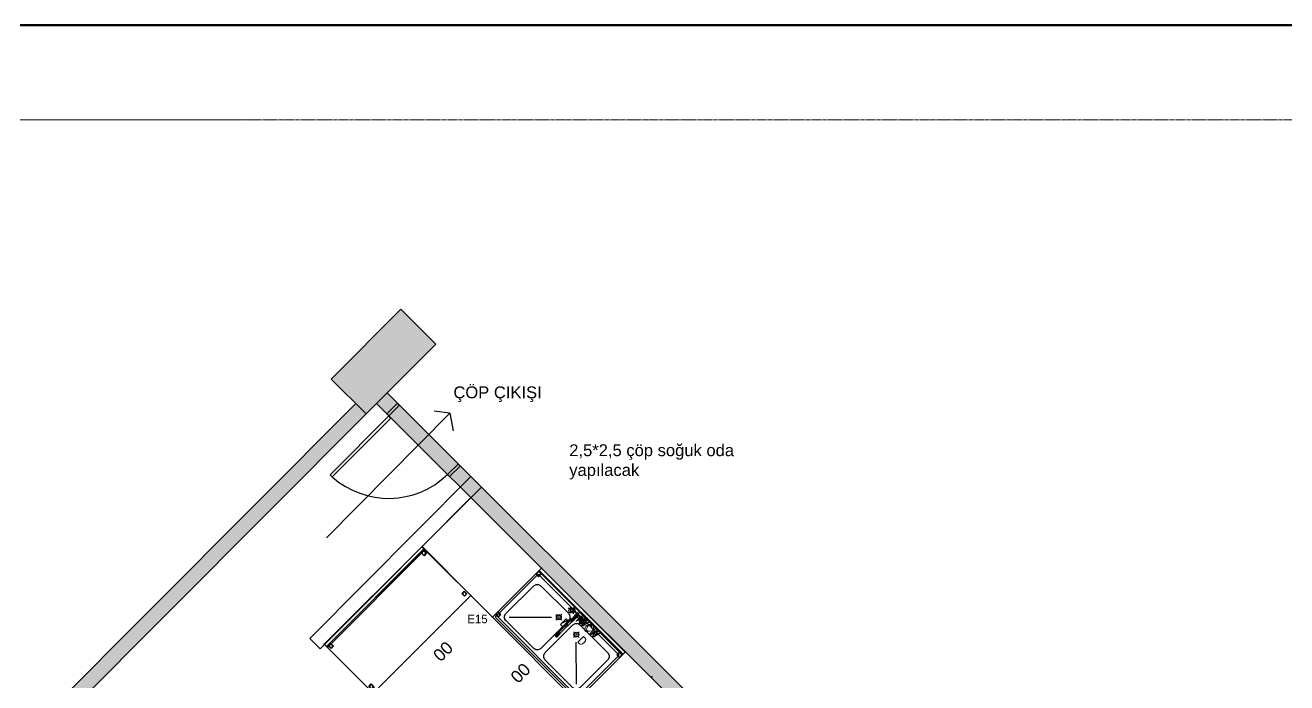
# Model space of a CAD drawing. Header units: millimetres. Extents: x 89237 to 96871, y -22823 to -19192.
# Drawn here: x 94449 to 95726, y -21569 to -20904 of the extents above; entities that cross this region are included whole.
import ezdxf
from ezdxf.enums import TextEntityAlignment as Align

# ---------------------------------------------------------------- set-up
doc = ezdxf.new("R2010")
doc.units = ezdxf.units.MM
doc.header["$LTSCALE"] = 5
doc.linetypes.add('LTYPE_5', pattern=[1.1, 0.8, -0.1, 0.1, -0.1])
for name, color, linetype in [('200-EquipBlack-3d', 250, 'Continuous'), ('200-EquipBorder-2d', 9, 'Continuous'), ('200-EquipID-2d', 7, 'Continuous'), ('200-EquipInternal-2d', 252, 'Continuous'), ('200-EquipSteel-3d', 9, 'Continuous'), ('250-Cwater-2d', 160, 'Continuous'), ('250-Drain-2D', 140, 'Continuous'), ('250-Hwater-2d', 200, 'Continuous'), ('HG-001 Duvar', 6, 'Continuous'), ('HG-003 Kapı', 3, 'Continuous')]:
    doc.layers.add(name, color=color, linetype=linetype)
doc.layers.add('200-InsPoint-3D', color=3, linetype='Continuous', plot=False)
doc.layers.add('AKS_CIZGILERI', color=7, linetype='LTYPE_5', lineweight=13, true_color=0xb20000)
doc.layers.add('TEFRIS_022', color=7, linetype='Continuous', lineweight=13, true_color=0xf50000)
doc.layers.add('KALEM0.45', color=32, linetype='Continuous', lineweight=50)
doc.styles.add('ARIAL', font='arial.ttf')
doc.styles.add('ROMANS', font='micross.ttf')
doc.styles.add('SIMPLEX', font='simplex')
doc.styles.add('TAKSİM', font='GOTHIC.TTF', dxfattribs={"height": 20})

# ---------------------------------------------------------------- blocks, each defined once
blk = doc.blocks.new('DCON')
at = {"layer": '250-Drain-2D'}
for p, q in [((-41, 0), (-20, 0)), ((0, 41), (0, 20)), ((20, 0), (41, 0)), ((0, -20), (0, -41))]:
    blk.add_line(p, q, dxfattribs=at)
for radius in [20.3, 1]:
    blk.add_circle((0, 0), radius, dxfattribs=at)
blk.add_point((0, 0), dxfattribs=at)
at = {"layer": '250-Drain-2D', "style": 'SIMPLEX', "flags": 8}
blk.add_attdef('D', (50, -41), '', height=81, dxfattribs=at)
blk = doc.blocks.new('HCON')
at = {"layer": '250-Hwater-2d'}
for p, q in [((-41, 0), (-20, 0)), ((0, 41), (0, 20)), ((20, 0), (41, 0)), ((0, -20), (0, -41))]:
    blk.add_line(p, q, dxfattribs=at)
for radius in [20.3, 1]:
    blk.add_circle((0, 0), radius, dxfattribs=at)
blk.add_point((0, 0), dxfattribs=at)
at = {"layer": '250-Hwater-2d', "style": 'SIMPLEX', "flags": 8}
blk.add_attdef('HW', (50, -41), '', height=81, dxfattribs=at)
blk = doc.blocks.new('CCON')
at = {"layer": '250-Cwater-2d'}
for p, q in [((-41, 0), (-20, 0)), ((0, 41), (0, 20)), ((20, 0), (41, 0)), ((0, -20), (0, -41))]:
    blk.add_line(p, q, dxfattribs=at)
for radius in [20.3, 1]:
    blk.add_circle((0, 0), radius, dxfattribs=at)
blk.add_point((0, 0), dxfattribs=at)
at = {"layer": '250-Cwater-2d', "style": 'SIMPLEX', "flags": 8}
blk.add_attdef('CW', (56, -41), '', height=81, dxfattribs=at)
blk = doc.blocks.new('LG1225P')
at = {"layer": '200-EquipBorder-2d'}
for points in [[(0, -700), (1200, -700), (1200, 0), (0, 0)], [(120, -629), (95, -622), (77, -604), (70, -579), (70, -179), (77, -154), (95, -136), (120, -129), (520, -129), (545, -136), (563, -154), (570, -179), (570, -579), (563, -604), (545, -622), (520, -629)], [(680, -629), (655, -622), (637, -604), (630, -579), (630, -179), (637, -154), (655, -136), (680, -129), (1080, -129), (1105, -136), (1123, -154), (1130, -179), (1130, -579), (1123, -604), (1105, -622), (1080, -629)]]:
    blk.add_lwpolyline(points, close=True, dxfattribs=at)
for centre in [(475, -225), (725, -225)]:
    blk.add_circle(centre, 25, dxfattribs=at)
at = {"layer": '200-EquipInternal-2d'}
for p, q in [((0, -30), (1200, -30)), ((120, -579), (422, -278)), ((1080, -579), (778, -278))]:
    blk.add_line(p, q, dxfattribs=at)
blk.add_lwpolyline([(20, -65), (20, -680), (1180, -680), (1180, -65)], close=True, dxfattribs=at)
at = {"layer": '200-EquipSteel-3d'}
for p, q in [((0, -80, 570), (0, -620, 570)), ((40, -40, 570), (1160, -40, 570)), ((1200, -620, 570), (1200, -80, 570)), ((0, -700, 850), (1200, -700, 850)), ((40, -660, 570), (1160, -660, 570))]:
    blk.add_line(p, q, dxfattribs=at)
at = {"layer": '200-EquipSteel-3d', "extrusion": (1, 0, 0)}
blk.add_lwpolyline([(-45, 900), (-34, 904), (-30, 915), (-30, 1000), (0, 1000), (0, 850)], dxfattribs=at)
at = {"layer": '200-EquipSteel-3d'}
for points in [[(13, -42), (2, -53), (2, -67), (13, -78), (27, -78), (37, -67), (37, -53), (27, -42)], [(1173, -42), (1162, -53), (1162, -67), (1173, -78), (1187, -78), (1197, -67), (1197, -53), (1187, -42)], [(13, -622), (2, -633), (2, -647), (13, -658), (27, -658), (37, -647), (37, -633), (27, -622)], [(1173, -622), (1162, -633), (1162, -647), (1173, -658), (1187, -658), (1197, -647), (1197, -633), (1187, -622)]]:
    blk.add_lwpolyline(points, close=True, dxfattribs=at)
for points, elevation in [([(20, -65), (20, -680), (1180, -680), (1180, -65)], 880), ([(120, -629), (95, -622), (77, -604), (70, -579), (70, -179), (77, -154), (95, -136), (120, -129), (520, -129), (545, -136), (563, -154), (570, -179), (570, -579), (563, -604), (545, -622), (520, -629)], 600), ([(680, -629), (655, -622), (637, -604), (630, -579), (630, -179), (637, -154), (655, -136), (680, -129), (1080, -129), (1105, -136), (1123, -154), (1130, -179), (1130, -579), (1123, -604), (1105, -622), (1080, -629)], 600)]:
    blk.add_lwpolyline(points, close=True, dxfattribs=dict(at, elevation=elevation))
for points in [[(0, -45, 900), (0, -700, 900), (0, -700, 850), (0, 0, 850)], [(1200, -45, 900), (1200, -700, 900), (1200, -700, 850), (1200, 0, 850)]]:
    blk.add_polyline3d(points, dxfattribs=at)
at = {"layer": '200-EquipSteel-3d', "invisible_edges": 15}
for points in [[(0, 0, 900), (0, 0, 1000), (0, -30, 1000), (0, -30, 900)], [(0, 0, 850), (0, -700, 850), (0, -700, 900), (0, 0, 900)], [(1200, 0, 900), (1200, 0, 1000), (1200, -30, 1000), (1200, -30, 900)], [(1200, 0, 850), (1200, -700, 850), (1200, -700, 900), (1200, 0, 900)], [(0, -30, 900), (0, -30, 915), (0, -34, 904), (0, -45, 900)], [(20, -65, 900), (0, -45, 900), (1200, -45, 900), (1180, -65, 900)], [(0, -700, 900), (20, -680, 900), (20, -65, 900), (0, -45, 900)], [(20, -680, 880), (70, -629, 880), (70, -129, 880), (20, -65, 880)], [(70, -129, 880), (20, -65, 880), (1180, -65, 880), (1130, -129, 880)], [(1180, -65, 880), (1130, -129, 880), (1130, -629, 880), (1180, -680, 880)], [(1200, -45, 900), (1180, -65, 900), (1180, -680, 900), (1200, -700, 900)], [(1200, -30, 900), (1200, -30, 915), (1200, -34, 904), (1200, -45, 900)], [(70, -129, 880), (77, -154, 880), (70, -179, 880)], [(70, -129, 880), (120, -129, 880), (95, -136, 880), (77, -154, 880)], [(70, -129, 600), (70, -629, 600), (570, -629, 600), (570, -129, 600)], [(570, -129, 880), (520, -129, 880), (545, -136, 880), (563, -154, 880)], [(570, -129, 880), (563, -154, 880), (570, -179, 880)], [(570, -629, 880), (570, -129, 880), (630, -129, 880), (630, -629, 880)], [(630, -129, 600), (630, -629, 600), (1130, -629, 600), (1130, -129, 600)], [(630, -129, 880), (680, -129, 880), (655, -136, 880), (637, -154, 880)], [(630, -129, 880), (637, -154, 880), (630, -179, 880)], [(1130, -129, 880), (1080, -129, 880), (1105, -136, 880), (1123, -154, 880)], [(1130, -129, 880), (1123, -154, 880), (1130, -179, 880)], [(1130, -629, 880), (1180, -680, 880), (20, -680, 880), (70, -629, 880)], [(70, -629, 880), (77, -604, 880), (70, -579, 880)], [(70, -629, 880), (120, -629, 880), (95, -622, 880), (77, -604, 880)], [(570, -629, 880), (520, -629, 880), (545, -622, 880), (563, -604, 880)], [(570, -629, 880), (563, -604, 880), (570, -579, 880)], [(630, -629, 880), (637, -604, 880), (630, -579, 880)], [(630, -629, 880), (680, -629, 880), (655, -622, 880), (637, -604, 880)], [(1130, -629, 880), (1080, -629, 880), (1105, -622, 880), (1123, -604, 880)], [(1130, -629, 880), (1123, -604, 880), (1130, -579, 880)], [(1180, -680, 900), (1200, -700, 900), (0, -700, 900), (20, -680, 900)]]:
    blk.add_3dface(points, dxfattribs=at)
at = {"layer": '200-InsPoint-3D'}
for p in [(0, 0), (1200, 0), (600, -90), (0, -700), (1200, -700)]:
    blk.add_point(p, dxfattribs=at)
at = {"layer": '250-Cwater-2d'}
blk.add_blockref('CCON', (680, -75), dxfattribs=at).add_auto_attribs({'CW': 'CW'})
at = {"layer": '250-Drain-2D'}
for p in [(475, -225), (725, -225)]:
    blk.add_blockref('DCON', p, dxfattribs=at).add_auto_attribs({'D': 'D'})
at = {"layer": '250-Hwater-2d'}
blk.add_blockref('HCON', (525, -75), dxfattribs=at).add_auto_attribs({'HW': 'HW'})
at = {"layer": '200-InsPoint-3D'}
blk.add_attdef('DISTANG', (0, 0), '', height=1, dxfattribs=at)
at = {"layer": '200-EquipSteel-3d'}
mesh = blk.add_polymesh((6, 3), dxfattribs=at)
for k, corner in enumerate([(40, -80, 850), (40, -80, 50), (40, -80, 50), (0, -80, 850), (0, -80, 50), (0, -80, 50), (0, -40, 850), (0, -40, 50), (0, -80, 50), (40, -40, 850), (40, -40, 50), (40, -80, 50), (40, -40, 850), (40, -40, 850), (40, -80, 850), (0, -40, 850), (0, -40, 850), (0, -80, 850)]):
    mesh.set_mesh_vertex(divmod(k, 3), corner)
mesh = blk.add_polymesh((6, 3), dxfattribs=at)
for k, corner in enumerate([(1200, -80, 850), (1200, -80, 50), (1200, -80, 50), (1160, -80, 850), (1160, -80, 50), (1160, -80, 50), (1160, -40, 850), (1160, -40, 50), (1160, -80, 50), (1200, -40, 850), (1200, -40, 50), (1200, -80, 50), (1200, -40, 850), (1200, -40, 850), (1200, -80, 850), (1160, -40, 850), (1160, -40, 850), (1160, -80, 850)]):
    mesh.set_mesh_vertex(divmod(k, 3), corner)
mesh = blk.add_polymesh((6, 3), dxfattribs=at)
for k, corner in enumerate([(40, -660, 850), (40, -660, 50), (40, -660, 50), (0, -660, 850), (0, -660, 50), (0, -660, 50), (0, -620, 850), (0, -620, 50), (0, -660, 50), (40, -620, 850), (40, -620, 50), (40, -660, 50), (40, -620, 850), (40, -620, 850), (40, -660, 850), (0, -620, 850), (0, -620, 850), (0, -660, 850)]):
    mesh.set_mesh_vertex(divmod(k, 3), corner)
mesh = blk.add_polymesh((6, 3), dxfattribs=at)
for k, corner in enumerate([(1200, -660, 850), (1200, -660, 50), (1200, -660, 50), (1160, -660, 850), (1160, -660, 50), (1160, -660, 50), (1160, -620, 850), (1160, -620, 50), (1160, -660, 50), (1200, -620, 850), (1200, -620, 50), (1200, -660, 50), (1200, -620, 850), (1200, -620, 850), (1200, -660, 850), (1160, -620, 850), (1160, -620, 850), (1160, -660, 850)]):
    mesh.set_mesh_vertex(divmod(k, 3), corner)
blk = doc.blocks.new('SHTEB1')
at = {"layer": '200-EquipBlack-3d'}
for points, invisible_edges in [([(-13, 4, 947), (0, -2, 947), (-5, 11, 947), (-13, 4, 947)], 3), ([(-13, 4, 947), (-13, -7, 947), (0, -2, 947), (-13, 4, 947)], 6), ([(6, 11, 947), (-5, 11, 947), (0, -2, 947), (6, 11, 947)], 6), ([(13, 4, 947), (6, 11, 947), (0, -2, 947), (13, 4, 947)], 6), ([(13, -7, 947), (13, 4, 947), (0, -2, 947), (13, -7, 947)], 6), ([(0, -14, 936), (0, -14, 947), (-41, -123, 1042), (-53, -155, 1060)], 4), ([(-41, -123, 1042), (-44, -130, 1049), (-53, -155, 1060)], 10), ([(-13, -7, 947), (-5, -14, 947), (0, -2, 947), (-13, -7, 947)], 6), ([(-5, -14, 947), (6, -14, 947), (0, -2, 947), (-5, -14, 947)], 6), ([(6, -14, 947), (13, -7, 947), (0, -2, 947), (6, -14, 947)], 6), ([(-44, -130, 1049), (-45, -132, 1057), (-53, -155, 1073), (-53, -155, 1060)], 10), ([(-45, -132, 1057), (-45, -133, 1065), (-52, -151, 1080), (-53, -155, 1073)], 10), ([(-45, -133, 1065), (-45, -133, 1073), (-49, -144, 1083), (-52, -151, 1080)], 10), ([(-49, -144, 1083), (-45, -133, 1073), (-47, -138, 1080), (-49, -144, 1083)], 1)]:
    blk.add_3dface(points, dxfattribs=dict(at, invisible_edges=invisible_edges))
at = {"layer": '200-EquipInternal-2d'}
blk.add_lwpolyline([(9, 4), (4, 9), (-4, 9), (-9, 4), (-9, -285), (-4, -291), (4, -291), (9, -285)], close=True, dxfattribs=at)
at = {"layer": '200-EquipSteel-3d', "extrusion": (-1, 0, 0)}
for p, q in [((6, -14, 931), (-5, 11, 931)), ((6, -14, 936), (-5, 11, 935)), ((4, -12, 933), (-4, 8, 933))]:
    blk.add_line(p, q, dxfattribs=at)
at = {"layer": '200-EquipSteel-3d', "extrusion": (0, -0.866025, 0.5), "elevation": 538}
blk.add_lwpolyline([(-9, 795), (-9, 788), (-4, 783), (4, 783), (9, 788), (9, 795), (4, 801), (-4, 801)], close=True, dxfattribs=at)
at = {"layer": '200-EquipSteel-3d'}
for points in [[(-5, 11, 931), (-5, 11, 879), (-13, 4, 879), (-13, 4, 931)], [(-5, 11, 931), (-13, 4, 931), (-10, 3, 933), (-4, 8, 933)], [(-5, 11, 935), (-4, 8, 933), (-10, 3, 933), (-13, 4, 935)], [(-5, 11, 935), (-13, 4, 935), (-13, 4, 947), (-5, 11, 947)], [(-13, 4, 931), (-13, 4, 879), (-13, -7, 879), (-13, -7, 931)], [(-13, 4, 931), (-13, -7, 931), (-10, -6, 933), (-10, 3, 933)], [(-10, 3, 933), (-10, -6, 933), (-13, -7, 935), (-13, 4, 935)], [(-13, 4, 947), (-13, 4, 935), (-13, -7, 935), (-13, -7, 947)], [(-11, 2, 917), (-11, -48, 922), (-4, -50, 928), (-4, 3, 924)], [(-11, 2, 908), (-11, -51, 914), (-11, -48, 922), (-11, 2, 917)], [(-4, 2, 902), (-4, -56, 909), (-11, -51, 914), (-11, 2, 908)], [(6, 11, 931), (6, 11, 879), (-5, 11, 879), (-5, 11, 931)], [(6, 11, 931), (-5, 11, 931), (-4, 8, 933), (4, 8, 933)], [(4, 8, 933), (-4, 8, 933), (-5, 11, 935), (6, 11, 935)], [(6, 11, 935), (-5, 11, 935), (-5, 11, 947), (6, 11, 947)], [(-4, 3, 924), (-4, -50, 928), (4, -50, 928), (4, 3, 924)], [(-4, -56, 909), (-4, 2, 902), (4, 2, 902), (4, -56, 909)], [(13, 4, 931), (6, 11, 931), (4, 8, 933), (11, 3, 933)], [(11, 3, 933), (4, 8, 933), (6, 11, 935), (13, 4, 935)], [(11, -48, 922), (11, 2, 917), (4, 3, 924), (4, -50, 928)], [(4, -56, 909), (4, 2, 902), (11, 2, 908), (11, -51, 914)], [(13, 4, 931), (13, 4, 879), (6, 11, 879), (6, 11, 931)], [(6, 11, 935), (6, 11, 947), (13, 4, 947), (13, 4, 935)], [(13, -7, 931), (13, 4, 931), (11, 3, 933), (11, -6, 933)], [(11, -6, 933), (11, 3, 933), (13, 4, 935), (13, -7, 935)], [(11, -51, 914), (11, 2, 908), (11, 2, 917), (11, -48, 922)], [(13, -7, 931), (13, -7, 879), (13, 4, 879), (13, 4, 931)], [(13, 4, 935), (13, 4, 947), (13, -7, 947), (13, -7, 935)], [(-13, -7, 931), (-5, -14, 931), (-4, -12, 933), (-10, -6, 933)], [(-13, -7, 935), (-10, -6, 933), (-4, -12, 933), (-5, -14, 936)], [(-13, -7, 931), (-13, -7, 879), (-5, -14, 879), (-5, -14, 931)], [(-13, -7, 935), (-5, -14, 936), (-5, -14, 947), (-13, -7, 947)], [(-4, -50, 928), (-4, -51, 931), (-11, -54, 928), (-11, -48, 922)], [(-11, -48, 922), (-11, -54, 928), (-11, -62, 924), (-11, -51, 914)], [(-11, -57, 937), (-4, -51, 937), (-4, -55, 950), (-9, -59, 948)], [(-4, -51, 931), (-4, -51, 937), (-11, -57, 937), (-11, -54, 928)], [(-11, -51, 914), (-4, -56, 909), (-4, -69, 920), (-11, -62, 924)], [(-11, -54, 928), (-11, -57, 937), (-11, -66, 937), (-11, -62, 924)], [(-11, -66, 937), (-9, -66, 944), (-9, -59, 948), (-11, -57, 937)], [(-11, -62, 924), (-4, -69, 920), (-4, -72, 937), (-11, -66, 937)], [(-4, -72, 937), (-4, -73, 941), (-9, -66, 944), (-11, -66, 937)], [(-9, -59, 948), (-4, -55, 950), (-4, -66, 962), (-9, -68, 958)], [(-9, -66, 944), (-9, -72, 951), (-9, -68, 958), (-9, -59, 948)], [(-4, -73, 941), (-4, -75, 947), (-9, -72, 951), (-9, -66, 944)], [(-4, -12, 933), (-5, -14, 931), (6, -14, 931), (4, -12, 933)], [(-4, -12, 933), (4, -12, 933), (6, -14, 936), (-5, -14, 936)], [(-5, -14, 931), (-5, -14, 879), (6, -14, 879), (6, -14, 931)], [(-5, -14, 936), (6, -14, 936), (6, -14, 947), (-5, -14, 947)], [(4, -50, 928), (4, -51, 931), (-4, -51, 931), (-4, -50, 928)], [(-4, -51, 937), (4, -51, 937), (4, -55, 950), (-4, -55, 950)], [(4, -51, 931), (4, -51, 937), (-4, -51, 937), (-4, -51, 931)], [(-4, -55, 950), (4, -55, 950), (4, -66, 962), (-4, -66, 962)], [(-4, -56, 909), (4, -56, 909), (4, -69, 920), (-4, -69, 920)], [(-4, -69, 920), (4, -69, 920), (4, -72, 937), (-4, -72, 937)], [(4, -72, 937), (4, -73, 941), (-4, -73, 941), (-4, -72, 937)], [(4, -73, 941), (4, -75, 947), (-4, -75, 947), (-4, -73, 941)], [(4, -12, 933), (6, -14, 931), (13, -7, 931), (11, -6, 933)], [(6, -14, 936), (4, -12, 933), (11, -6, 933), (13, -7, 935)], [(4, -50, 928), (11, -48, 922), (11, -54, 928), (4, -51, 931)], [(4, -51, 937), (11, -57, 937), (9, -59, 948), (4, -55, 950)], [(4, -51, 931), (11, -54, 928), (11, -57, 937), (4, -51, 937)], [(4, -56, 909), (11, -51, 914), (11, -62, 924), (4, -69, 920)], [(4, -55, 950), (9, -59, 948), (9, -68, 958), (4, -66, 962)], [(4, -69, 920), (11, -62, 924), (11, -66, 937), (4, -72, 937)], [(4, -73, 941), (9, -66, 944), (9, -72, 951), (4, -75, 947)], [(4, -72, 937), (11, -66, 937), (9, -66, 944), (4, -73, 941)], [(6, -14, 931), (6, -14, 879), (13, -7, 879), (13, -7, 931)], [(6, -14, 947), (6, -14, 936), (13, -7, 935), (13, -7, 947)], [(11, -66, 937), (11, -57, 937), (9, -59, 948), (9, -66, 944)], [(9, -66, 944), (9, -59, 948), (9, -68, 958), (9, -72, 951)], [(11, -48, 922), (11, -51, 914), (11, -62, 924), (11, -54, 928)], [(11, -54, 928), (11, -62, 924), (11, -66, 937), (11, -57, 937)], [(-4, -255, 1067), (-9, -255, 1061), (-9, -241, 1058), (-4, -239, 1062)], [(-9, -255, 1054), (-9, -255, 1061), (-9, -241, 1058), (-9, -245, 1051)], [(-4, -255, 1049), (-9, -255, 1054), (-9, -245, 1051), (-4, -248, 1047)], [(-9, -265, 1051), (-9, -269, 1058), (-9, -255, 1061), (-9, -255, 1054)], [(-4, -272, 1062), (-9, -269, 1058), (-9, -255, 1061), (-4, -255, 1067)], [(-4, -263, 1047), (-9, -265, 1051), (-9, -255, 1054), (-4, -255, 1049)], [(4, -255, 1067), (-4, -255, 1067), (-4, -239, 1062), (4, -239, 1062)], [(-4, -255, 1049), (-4, -248, 1047), (4, -248, 1047), (4, -255, 1049)], [(4, -272, 1062), (-4, -272, 1062), (-4, -255, 1067), (4, -255, 1067)], [(-4, -263, 1047), (-4, -255, 1049), (4, -255, 1049), (4, -263, 1047)], [(9, -255, 1061), (4, -255, 1067), (4, -239, 1062), (9, -241, 1058)], [(4, -255, 1049), (4, -248, 1047), (9, -245, 1051), (9, -255, 1054)], [(9, -269, 1058), (4, -272, 1062), (4, -255, 1067), (9, -255, 1061)], [(4, -263, 1047), (4, -255, 1049), (9, -255, 1054), (9, -265, 1051)], [(9, -255, 1054), (9, -245, 1051), (9, -241, 1058), (9, -255, 1061)], [(9, -265, 1051), (9, -255, 1054), (9, -255, 1061), (9, -269, 1058)], [(-5, -268, 977), (-12, -274, 977), (-12, -274, 989), (-5, -268, 989)], [(-4, -270, 994), (-5, -268, 989), (-12, -274, 989), (-9, -276, 994)], [(-5, -268, 977), (-4, -270, 973), (-9, -276, 973), (-12, -274, 977)], [(-12, -274, 977), (-12, -284, 977), (-12, -284, 989), (-12, -274, 989)], [(-9, -276, 994), (-12, -274, 989), (-12, -284, 989), (-9, -283, 994)], [(-12, -274, 977), (-9, -276, 973), (-9, -283, 973), (-12, -284, 977)], [(-9, -283, 994), (-12, -284, 989), (-5, -291, 989), (-4, -288, 994)], [(-12, -284, 977), (-9, -283, 973), (-4, -288, 973), (-5, -291, 977)], [(-12, -284, 977), (-5, -291, 977), (-5, -291, 989), (-12, -284, 989)], [(-4, -268, 1041), (-9, -273, 1044), (-9, -265, 1051), (-4, -263, 1047)], [(-9, -273, 1044), (-9, -279, 1048), (-9, -269, 1058), (-9, -265, 1051)], [(-4, -270, 1034), (-9, -276, 1034), (-9, -273, 1044), (-4, -268, 1041)], [(-4, -284, 1050), (-9, -279, 1048), (-9, -269, 1058), (-4, -272, 1062)], [(-4, -270, 994), (-9, -276, 994), (-9, -276, 1034), (-4, -270, 1034)], [(-9, -276, 1034), (-9, -283, 1034), (-9, -279, 1048), (-9, -273, 1044)], [(-9, -276, 994), (-9, -283, 994), (-9, -283, 1034), (-9, -276, 1034)], [(-4, -288, 1034), (-9, -283, 1034), (-9, -279, 1048), (-4, -284, 1050)], [(-9, -283, 994), (-4, -288, 994), (-4, -288, 1034), (-9, -283, 1034)], [(5, -268, 977), (-5, -268, 977), (-5, -268, 989), (5, -268, 989)], [(4, -270, 994), (5, -268, 989), (-5, -268, 989), (-4, -270, 994)], [(5, -268, 977), (4, -270, 973), (-4, -270, 973), (-5, -268, 977)], [(-4, -288, 994), (-5, -291, 989), (5, -291, 989), (4, -288, 994)], [(-5, -291, 977), (-4, -288, 973), (4, -288, 973), (5, -291, 977)], [(-5, -291, 977), (5, -291, 977), (5, -291, 989), (-5, -291, 989)], [(-4, -268, 1041), (-4, -263, 1047), (4, -263, 1047), (4, -268, 1041)], [(-4, -270, 1034), (-4, -268, 1041), (4, -268, 1041), (4, -270, 1034)], [(4, -270, 994), (-4, -270, 994), (-4, -270, 1034), (4, -270, 1034)], [(4, -284, 1050), (-4, -284, 1050), (-4, -272, 1062), (4, -272, 1062)], [(4, -288, 1034), (-4, -288, 1034), (-4, -284, 1050), (4, -284, 1050)], [(-4, -288, 994), (4, -288, 994), (4, -288, 1034), (-4, -288, 1034)], [(4, -268, 1041), (4, -263, 1047), (9, -265, 1051), (9, -273, 1044)], [(4, -270, 1034), (4, -268, 1041), (9, -273, 1044), (9, -276, 1034)], [(9, -276, 994), (12, -274, 989), (5, -268, 989), (4, -270, 994)], [(12, -274, 977), (9, -276, 973), (4, -270, 973), (5, -268, 977)], [(9, -279, 1048), (4, -284, 1050), (4, -272, 1062), (9, -269, 1058)], [(9, -276, 994), (4, -270, 994), (4, -270, 1034), (9, -276, 1034)], [(9, -283, 1034), (4, -288, 1034), (4, -284, 1050), (9, -279, 1048)], [(4, -288, 994), (9, -283, 994), (9, -283, 1034), (4, -288, 1034)], [(4, -288, 994), (5, -291, 989), (12, -284, 989), (9, -283, 994)], [(5, -291, 977), (4, -288, 973), (9, -283, 973), (12, -284, 977)], [(12, -274, 977), (5, -268, 977), (5, -268, 989), (12, -274, 989)], [(5, -291, 977), (12, -284, 977), (12, -284, 989), (5, -291, 989)], [(9, -273, 1044), (9, -265, 1051), (9, -269, 1058), (9, -279, 1048)], [(9, -276, 1034), (9, -273, 1044), (9, -279, 1048), (9, -283, 1034)], [(9, -283, 994), (12, -284, 989), (12, -274, 989), (9, -276, 994)], [(12, -284, 977), (9, -283, 973), (9, -276, 973), (12, -274, 977)], [(9, -283, 994), (9, -276, 994), (9, -276, 1034), (9, -283, 1034)], [(12, -284, 977), (12, -274, 977), (12, -274, 989), (12, -284, 989)]]:
    blk.add_3dface(points, dxfattribs=at)
at = {"layer": '250-Cwater-2d'}
blk.add_blockref('CCON', (78, 1), dxfattribs=at).add_auto_attribs({'CW': 'CW'})
at = {"layer": '250-Hwater-2d'}
blk.add_blockref('HCON', (-77, 1), dxfattribs=at).add_auto_attribs({'HW': 'HW'})
blk = doc.blocks.new('attrib')
at = {"layer": '200-EquipID-2d', "style": 'ARIAL'}
blk.add_attdef('POS', text='', height=2.5, dxfattribs=at).set_placement((0, 0, -1), align=Align.MIDDLE)
at = {"layer": '200-EquipID-2d', "style": 'ROMANS', "flags": 1}
for tag, p in [('ZONA', (0, -4.91, -2)), ('EQUIPMENTDATA', (0, -7.89, -2)), ('LONGDESCR', (0, -11.3, -2)), ('EQUIPMENTCONN', (0, -14.71, -2)), ('ACCESSORYDATA', (0, -18.55, -2)), ('ACCESSORYCONN', (0, -21.86, -2))]:
    blk.add_attdef(tag, text='', height=2.5, dxfattribs=at).set_placement(p, align=Align.CENTER)
blk = doc.blocks.new('TG1610P')
at = {"layer": '200-EquipBorder-2d'}
blk.add_lwpolyline([(0, 0), (1600, 0), (1600, -700), (0, -700)], close=True, dxfattribs=at)
at = {"layer": '200-EquipInternal-2d'}
blk.add_line((0, -30), (1600, -30), dxfattribs=at)
at = {"layer": '200-EquipSteel-3d'}
for points in [[(33, -42), (22, -53), (22, -67), (33, -78), (47, -78), (57, -67), (57, -53), (47, -42)], [(1553, -42), (1542, -53), (1542, -67), (1553, -78), (1567, -78), (1577, -67), (1577, -53), (1567, -42)], [(33, -622), (22, -633), (22, -647), (33, -658), (47, -658), (57, -647), (57, -633), (47, -622)], [(1553, -622), (1542, -633), (1542, -647), (1553, -658), (1567, -658), (1577, -647), (1577, -633), (1567, -622)]]:
    blk.add_lwpolyline(points, close=True, dxfattribs=at)
at = {"layer": '200-EquipSteel-3d', "invisible_edges": 15}
for points in [[(0, 0, 900), (0, 0, 1000), (0, -30, 1000), (0, -30, 900)], [(0, 0, 850), (0, -700, 850), (0, -700, 900), (0, 0, 900)], [(1600, 0, 850), (1600, -700, 850), (1600, -700, 900), (1600, 0, 900)], [(1600, 0, 900), (1600, 0, 1000), (1600, -30, 1000), (1600, -30, 900)], [(0, -30, 900), (0, -30, 915), (0, -34, 904), (0, -45, 900)], [(1600, -30, 900), (1600, -30, 915), (1600, -34, 904), (1600, -45, 900)]]:
    blk.add_3dface(points, dxfattribs=at)
at = {"layer": '200-EquipSteel-3d'}
for points in [[(0, 0, 1000), (1600, 0, 1000), (1600, -30, 1000), (0, -30, 1000)], [(0, 0, 1000), (0, 0, 850), (1600, 0, 850), (1600, 0, 1000)], [(1600, 0, 850), (1600, -700, 850), (0, -700, 850), (0, 0, 850)], [(0, -30, 1000), (1600, -30, 1000), (1600, -30, 915), (0, -30, 915)], [(0, -30, 915), (0, -34, 904), (1600, -34, 904), (1600, -30, 915)], [(0, -45, 900), (0, -34, 904), (1600, -34, 904), (1600, -45, 900)], [(1600, -700, 900), (0, -700, 900), (0, -45, 900), (1600, -45, 900)], [(1600, -700, 900), (0, -700, 900), (0, -700, 850), (1600, -700, 850)]]:
    blk.add_3dface(points, dxfattribs=at)
at = {"layer": '200-InsPoint-3D'}
for p in [(0, 0), (1600, 0), (0, -700), (1600, -700)]:
    blk.add_point(p, dxfattribs=at)
at = {"layer": '200-InsPoint-3D', "flags": 9}
blk.add_attdef('DISTANG', (0, 0), '', height=1, dxfattribs=at)
at = {"layer": '200-EquipSteel-3d'}
mesh = blk.add_polymesh((6, 3), dxfattribs=at)
for k, corner in enumerate([(60, -80, 850), (60, -80, 50), (60, -80, 50), (20, -80, 850), (20, -80, 50), (20, -80, 50), (20, -40, 850), (20, -40, 50), (20, -80, 50), (60, -40, 850), (60, -40, 50), (60, -80, 50), (60, -40, 850), (60, -40, 850), (60, -80, 850), (20, -40, 850), (20, -40, 850), (20, -80, 850)]):
    mesh.set_mesh_vertex(divmod(k, 3), corner)
mesh = blk.add_polymesh((6, 3), dxfattribs=at)
for k, corner in enumerate([(1580, -80, 850), (1580, -80, 50), (1580, -80, 50), (1540, -80, 850), (1540, -80, 50), (1540, -80, 50), (1540, -40, 850), (1540, -40, 50), (1540, -80, 50), (1580, -40, 850), (1580, -40, 50), (1580, -80, 50), (1580, -40, 850), (1580, -40, 850), (1580, -80, 850), (1540, -40, 850), (1540, -40, 850), (1540, -80, 850)]):
    mesh.set_mesh_vertex(divmod(k, 3), corner)
mesh = blk.add_polymesh((6, 3), dxfattribs=at)
for k, corner in enumerate([(60, -660, 850), (60, -660, 50), (60, -660, 50), (20, -660, 850), (20, -660, 50), (20, -660, 50), (20, -620, 850), (20, -620, 50), (20, -660, 50), (60, -620, 850), (60, -620, 50), (60, -660, 50), (60, -620, 850), (60, -620, 850), (60, -660, 850), (20, -620, 850), (20, -620, 850), (20, -660, 850)]):
    mesh.set_mesh_vertex(divmod(k, 3), corner)
mesh = blk.add_polymesh((6, 3), dxfattribs=at)
for k, corner in enumerate([(1580, -660, 850), (1580, -660, 50), (1580, -660, 50), (1540, -660, 850), (1540, -660, 50), (1540, -660, 50), (1540, -620, 850), (1540, -620, 50), (1540, -660, 50), (1580, -620, 850), (1580, -620, 50), (1580, -660, 50), (1580, -620, 850), (1580, -620, 850), (1580, -660, 850), (1540, -620, 850), (1540, -620, 850), (1540, -660, 850)]):
    mesh.set_mesh_vertex(divmod(k, 3), corner)
blk = doc.blocks.new('SL50')
at = {"layer": '200-InsPoint-3D'}
blk.add_point((0, 0), dxfattribs=at)
blk = doc.blocks.new('A$C3F2E3A8E')
at = {"layer": 'HG-003 Kapı'}
for points in [[(84, 99), (84, 15), (87, 15), (87, 99)], [(3, 0), (3, 15), (0, 15), (0, 0)], [(90, 0), (90, 15), (87, 15), (87, 0)]]:
    blk.add_lwpolyline(points, close=True, dxfattribs=at)
blk.add_arc((88.8, 13.4), 85.8, 93.1791, 178.9041, dxfattribs=at)

msp = doc.modelspace()

# ---------------------------------------------------------------- hatches: boundary and pattern name
at = {"true_color": 0x575757}
msp.add_hatch(color=251, dxfattribs=at).paths.add_polyline_path([(94794.5, -21297), (94865.1, -21226.2), (94829.7, -21190.9), (94759.1, -21261.7)])
at = {"true_color": 0xa0a0a0}
msp.add_hatch(color=253, dxfattribs=at).paths.add_polyline_path([(94805.1, -21286.4), (95525.8, -22005.3), (95536.4, -21994.7), (94815.7, -21275.7)])
h = msp.add_hatch(color=253, dxfattribs=at)
h.paths.add_polyline_path([(94794.5, -21297), (94783.9, -21286.4), (94289.5, -21782), (94300.1, -21792.6)])
h.paths.add_polyline_path([(94231.6, -21861.2), (94221, -21850.6), (93719.6, -22353.3), (93730.2, -22363.9), (93750.2, -22343.8), (93750.2, -22343.8), (93750.3, -22343.8)])

# ---------------------------------------------------------------- linework, layer by layer
for p, q in [((94754.3, -21422.4), (94879.3, -21296.2)), ((94879.3, -21296.2), (94863.4, -21294.3)), ((94879.3, -21296.2), (94882.5, -21313.9))]:
    msp.add_line(p, q)
msp.add_lwpolyline([(94922.4, -21502.6), (94850.9, -21431.4), (94900.6, -21381.6), (94972, -21452.9)], close=True)
at = {"layer": 'AKS_CIZGILERI'}
for p, q in [((96085.3, -20999.3), (93605.9, -20999.3)), ((93605.9, -20999.3), (94673.1, -20999.3))]:
    msp.add_line(p, q, dxfattribs=at)
at = {"layer": 'HG-001 Duvar'}
for p, q in [((94737.3, -21524.1), (94900.5, -21360.4)), ((94747.9, -21534.7), (94911.2, -21371)), ((94737.3, -21524.1), (94747.9, -21534.7))]:
    msp.add_line(p, q, dxfattribs=at)
at = {"layer": 'KALEM0.45'}
msp.add_line((96871.1, -20903.6), (93577.6, -20903.6), dxfattribs=at)
at = {"layer": 'TEFRIS_022'}
for p, q in [((94759.1, -21261.7), (94829.7, -21190.9)), ((94829.7, -21190.9), (94865.1, -21226.2)), ((94794.5, -21297), (94865.1, -21226.2)), ((94794.5, -21297), (94759.1, -21261.7)), ((95536.4, -21994.7), (94815.7, -21275.7)), ((94783.9, -21286.4), (94289.5, -21782)), ((95525.8, -22005.3), (94805.1, -21286.4)), ((94794.5, -21297), (93730.2, -22363.9))]:
    msp.add_line(p, q, dxfattribs=at)

# ---------------------------------------------------------------- block references
for name, p, xscale, yscale, zscale, rotation in [('TG1610P', (94752.1, -21530.1), 0.0875000000075223, 0.09999999999854481, 0.09999999999999964, 44.97469028202547), ('SHTEB1', (95007.1, -21501.6), 0.1000000000027157, 0.1000000000058208, 0.1000000000058208, 314.9746902837085), ('SL50', (95083.8, -21563.1), 0.09999999999750364, 0.1000000000058208, 0.1000000000003638, 315.1070675619689)]:
    msp.add_blockref(name, p, dxfattribs=dict(xscale=xscale, yscale=yscale, zscale=zscale, rotation=rotation))
at = {"xscale": 0.1000000000027157, "yscale": 0.1000000000058208, "zscale": 0.1000000000058208, "rotation": 314.9746902837085}
msp.add_blockref('LG1225P', (94971.9, -21453.2), dxfattribs=at).add_auto_attribs({'DISTANG': '1083.618257960343^I5.303346193407862'})
at = {"layer": '200-EquipID-2d'}
ref = msp.add_blockref('attrib', (94872.3, -21537.3), dxfattribs=dict(at, xscale=5.000000000002198, yscale=5, zscale=5, rotation=44.9746902791092))
ref.add_attrib('POS', '00', dxfattribs={"color": 4, "height": 12.5, "rotation": 44.9747, "style": 'ARIAL'}).set_placement((94872.3, -21537.3, -5), align=Align.MIDDLE)
ref = msp.add_blockref('attrib', (94950.7, -21559.2), dxfattribs=dict(at, xscale=5.000000000012492, yscale=5, zscale=5, rotation=44.97469027899134))
ref.add_attrib('POS', '00', dxfattribs={"color": 4, "height": 12.5, "rotation": 44.9747, "style": 'ARIAL'}).set_placement((94950.7, -21559.2, -5), align=Align.MIDDLE)
at = {"layer": 'HG-003 Kapı', "rotation": 135.1011094281781}
msp.add_blockref('A$C3F2E3A8E', (94889.6, -21349.8), dxfattribs=at)

# ---------------------------------------------------------------- texts
at = {"style": 'TAKSİM'}
msp.add_text('E15', height=8.64, dxfattribs=at).set_placement((94907.2, -21508.8), align=Align.CENTER)
at = {"char_height": 12, "width": 225.595, "attachment_point": 1, "style": 'ROMANS'}
for s, insert in [('{\\fMicrosoft Sans Serif|b0|i0|c162|p34;ÇÖP ÇIKIŞI}', (94882.8, -21269.1)), ('2,5*2,5 çöp soğuk oda yapılacak', (95000.1, -21327.7))]:
    msp.add_mtext(s, dxfattribs=dict(at, insert=insert))

doc.saveas('drawing.dxf')
